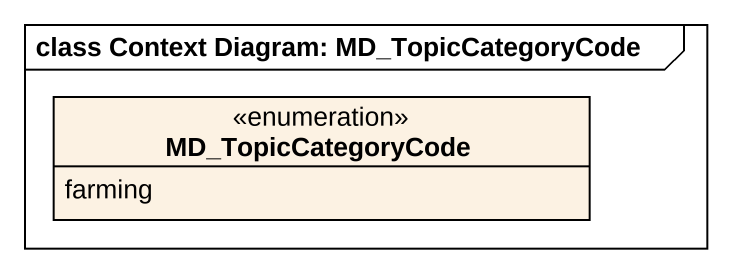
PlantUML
@startuml
mainframe class Context Diagram: MD_TopicCategoryCode
hide circle
hide empty members
enum MD_TopicCategoryCode {
  farming
}
@enduml
